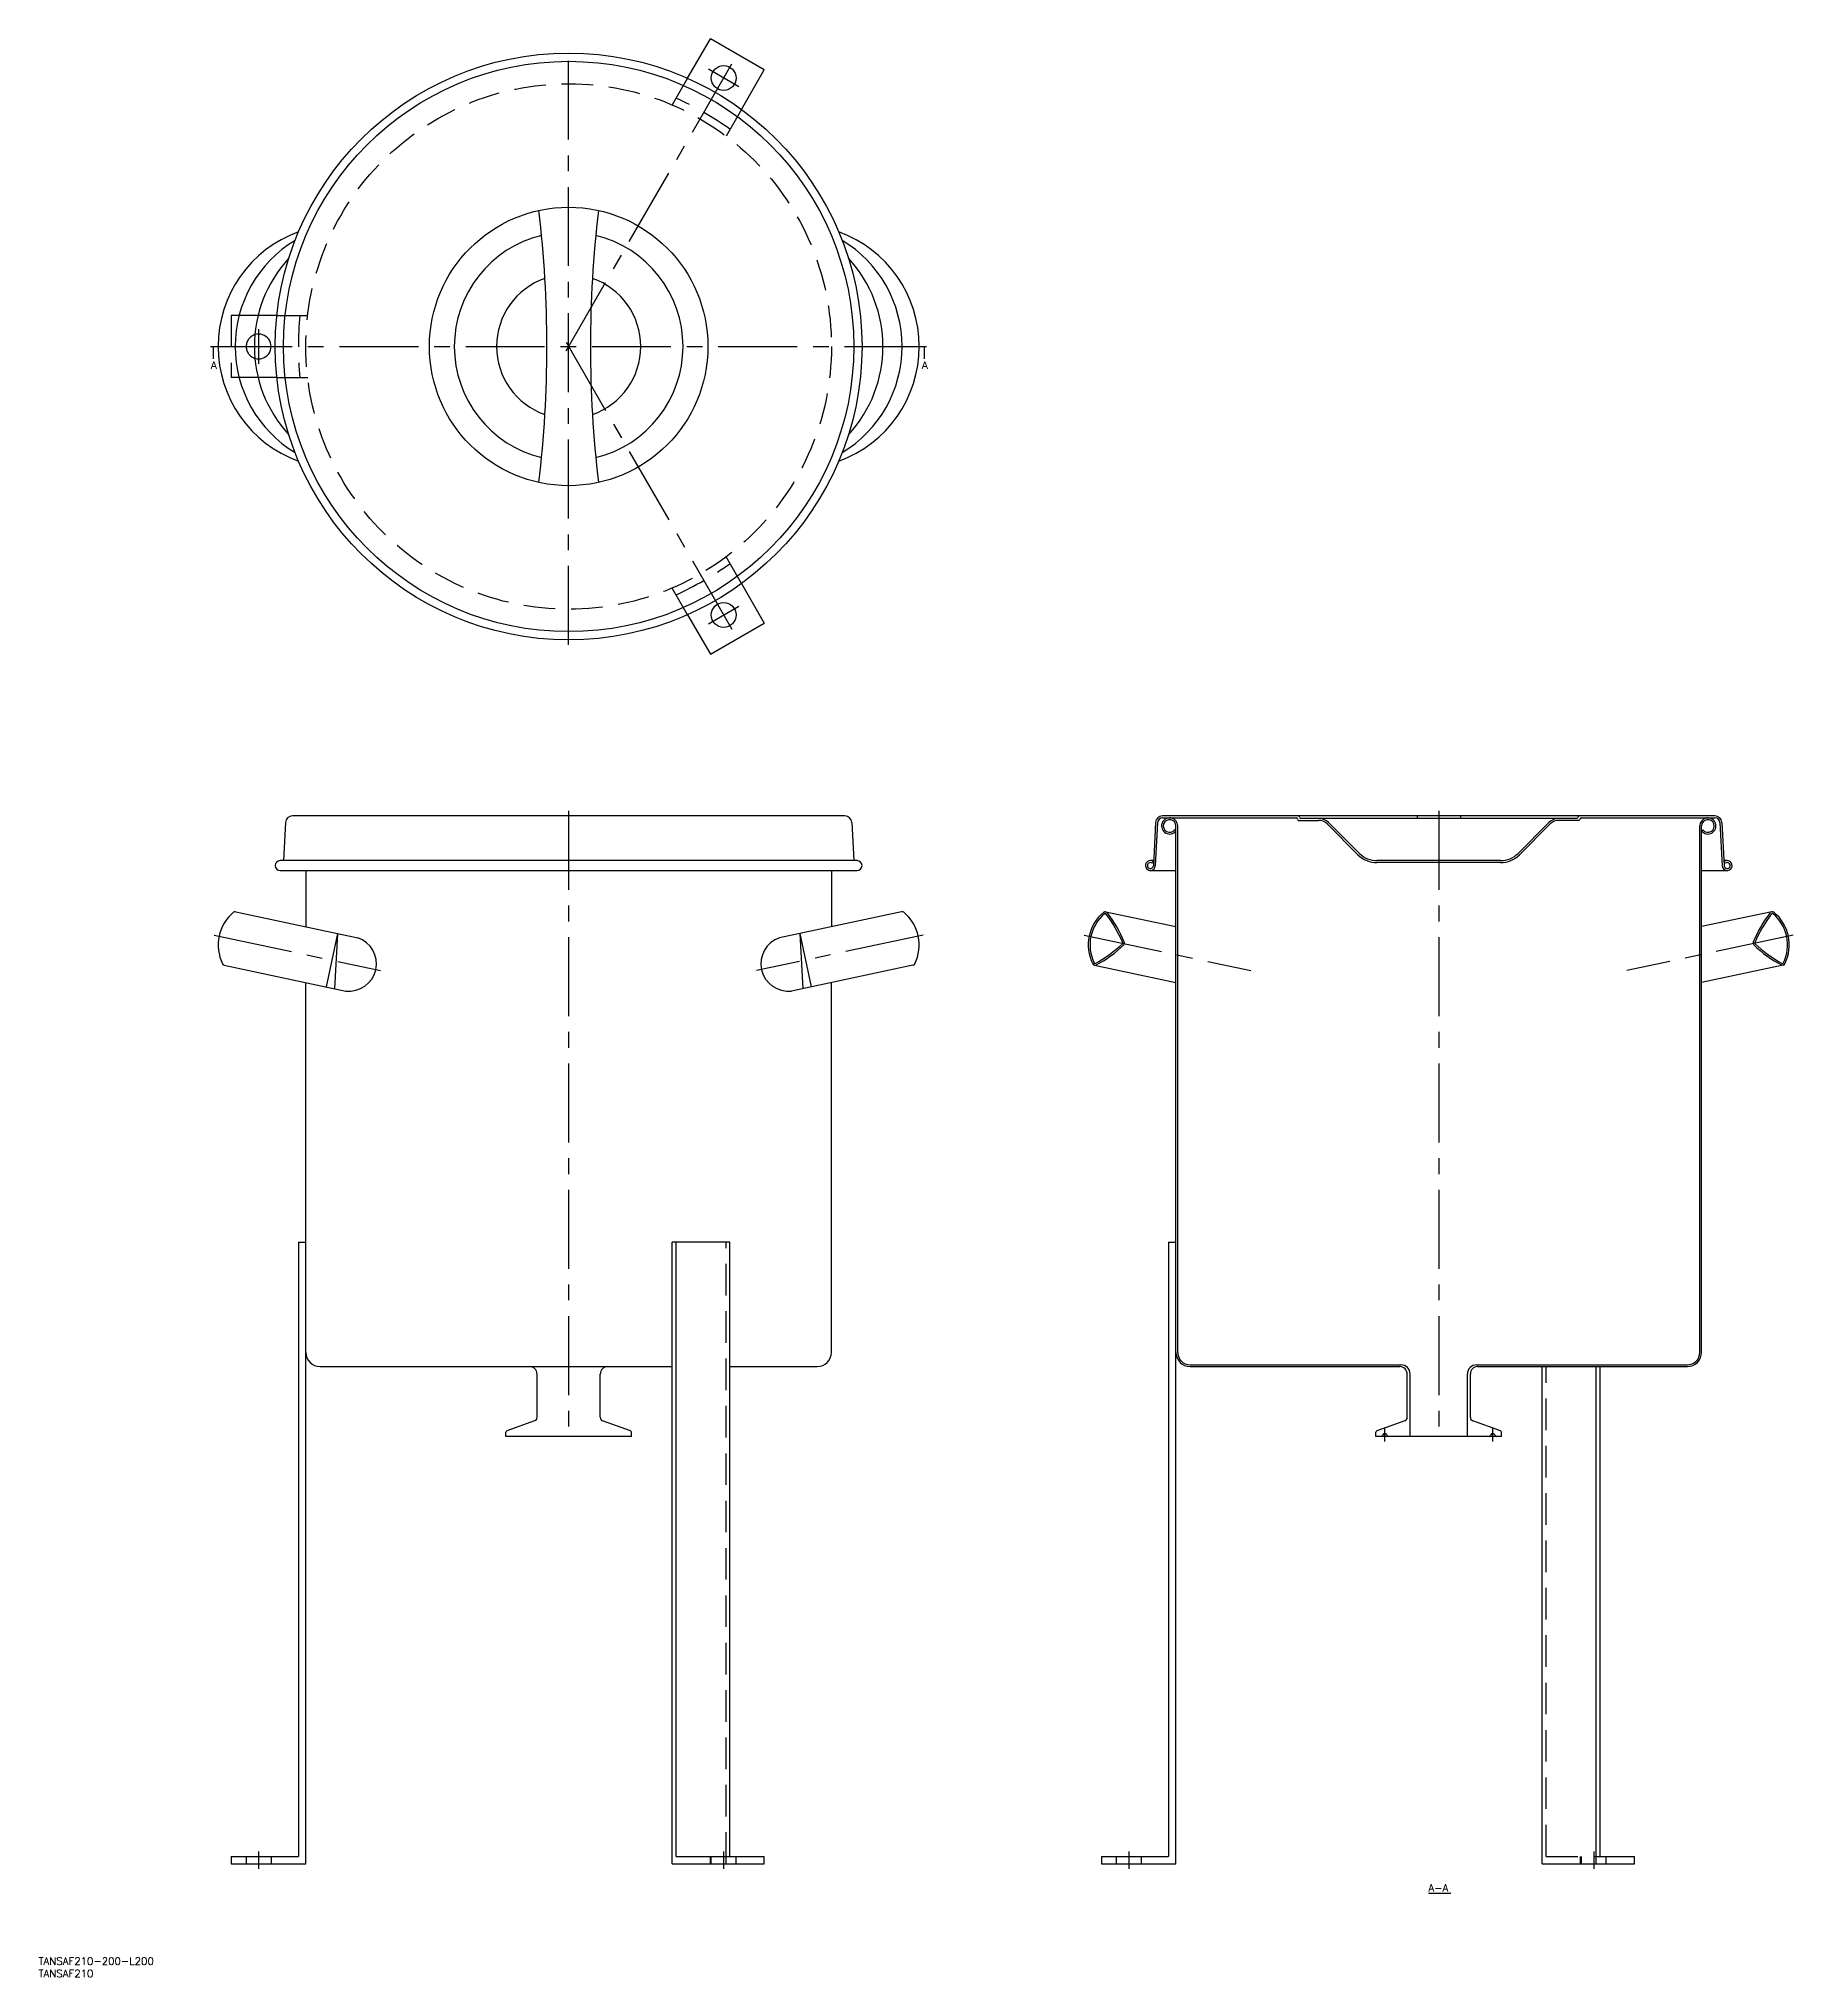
# Model space of a CAD drawing. Extents: x -213 to 493, y -656 to 124.
import ezdxf

# ---------------------------------------------------------------- set-up
doc = ezdxf.new("R2010")
doc.units = 0
doc.linetypes.add('CENTER', pattern=[50.8, 31.75, -6.35, 6.35, -6.35])
doc.linetypes.add('DASHED', pattern=[19.05, 12.7, -6.35])
doc.layers.get('0').update_dxf_attribs({"linetype": 'CONTINUOUS'})
doc.layers.add('CENTER', color=1, linetype='CENTER')
doc.styles.get("Standard").update_dxf_attribs({"font": 'txt.shx', "height": 3, "bigfont": 'bigfont.shx'})

# ---------------------------------------------------------------- blocks, each defined once
blk = doc.blocks.new('*U2')
at = {"color": 7, "linetype": 'CONTINUOUS'}
blk.add_line((345.85, -622.1), (354.85, -622.1), dxfattribs=at)
at = {"color": 137, "linetype": 'CONTINUOUS'}
blk.add_text('A-A', height=3, dxfattribs=at).set_placement((345.85, -621.5))

msp = doc.modelspace()

# ---------------------------------------------------------------- linework, layer by layer
at = {"color": 7, "linetype": 'CONTINUOUS'}
for p, q in [((47.85, 107.87), (57.02, 123.77)), ((78.68, 111.27), (57.02, 123.77)), ((69.5, 95.37), (78.68, 111.27)), ((-117.35, 12.5), (-124.91, 12.5)), ((-117.35, -12.5), (-124.91, -12.5)), ((69.5, -95.37), (78.68, -111.27)), ((47.85, -107.87), (57.02, -123.77)), ((57.02, -123.77), (78.68, -111.27)), ((-113.9, -191.45), (-114.7, -206.8)), ((111.1, -188.8), (-111.1, -188.8)), ((113.9, -191.45), (114.7, -206.8)), ((236.1, -191.45), (235.19, -208.86)), ((236.9, -191.49), (235.99, -208.9)), ((461.1, -188.8), (238.9, -188.8)), ((238.9, -189.6), (292.7, -189.6)), ((244.3, -194.86), (243.75, -194.43)), ((244.3, -610.3), (244.3, -192.85)), ((245, -404.6), (245, -192.85)), ((293.7, -190.6), (301.6, -190.6)), ((405.5, -189.8), (294.5, -189.8)), ((305.13, -192.06), (317.51, -204.44)), ((305.7, -191.5), (318.07, -203.87)), ((341.25, -188.8), (341.25, -189.8)), ((358.75, -188.8), (358.75, -189.8)), ((394.3, -191.5), (381.93, -203.87)), ((394.87, -192.06), (382.49, -204.44)), ((406.3, -190.6), (398.4, -190.6)), ((407.3, -189.6), (461.1, -189.6)), ((455, -404.6), (455, -192.85)), ((455.7, -404.6), (455.7, -192.85)), ((455.7, -194.86), (456.25, -194.43)), ((463.1, -191.49), (464.01, -208.9)), ((463.9, -191.45), (464.81, -208.86)), ((116.01, -206.8), (-116.01, -206.8)), ((235.3, -206.8), (233.99, -206.8)), ((234.76, -207.88), (235.27, -207.26)), ((374.86, -206.8), (325.14, -206.8)), ((374.86, -207.6), (325.14, -207.6)), ((466.01, -206.8), (464.7, -206.8)), ((465.24, -207.88), (464.73, -207.26)), ((-116.01, -210.8), (116.01, -210.8)), ((-105.7, -210.8), (-105.7, -233.35)), ((105.7, -210.8), (105.7, -233.35)), ((233.99, -210.8), (244.3, -210.8)), ((455.7, -210.8), (466.01, -210.8)), ((-133.94, -227.35), (-84.81, -237.79)), ((133.94, -227.35), (84.81, -237.79)), ((216.06, -227.35), (244.3, -233.35)), ((483.94, -227.35), (455.7, -233.35)), ((-93, -236.05), (-97.58, -257.57)), ((-93, -236.05), (-94.17, -258.3)), ((93, -236.05), (94.17, -258.3)), ((93, -236.05), (97.58, -257.57)), ((-138.51, -248.87), (-89.65, -259.26)), ((138.51, -248.87), (89.65, -259.26)), ((211.49, -248.87), (244.3, -255.84)), ((488.51, -248.87), (455.7, -255.84)), ((-105.7, -610.3), (-105.7, -255.84)), ((105.7, -404.6), (105.7, -255.84)), ((-108.7, -360.3), (-108.7, -607.3)), ((-108.7, -360.3), (-105.7, -360.3)), ((41.65, -610.3), (41.65, -360.3)), ((64.89, -360.3), (41.65, -360.3)), ((43.24, -607.3), (43.24, -360.3)), ((64.89, -607.3), (64.89, -360.3)), ((241.3, -360.3), (241.3, -607.3)), ((241.3, -360.3), (244.3, -360.3)), ((-100, -410.3), (41.65, -410.3)), ((64.89, -410.3), (100, -410.3)), ((250, -409.6), (334.8, -409.6)), ((250, -410.3), (334.3, -410.3)), ((365.2, -409.6), (450, -409.6)), ((365.7, -410.3), (450, -410.3)), ((391.65, -610.3), (391.65, -410.3)), ((413.3, -610.3), (413.3, -410.3)), ((414.89, -607.3), (414.89, -410.3)), ((-12.7, -430.71), (-12.7, -413.3)), ((12.7, -430.71), (12.7, -413.3)), ((12.7, -430.71), (12.7, -413.3)), ((337.3, -430.71), (337.3, -413.3)), ((338.5, -438.4), (338.5, -413.3)), ((361.5, -438.4), (361.5, -413.3)), ((362.7, -430.71), (362.7, -413.3)), ((362.7, -430.71), (362.7, -413.3)), ((-13.67, -432.09), (-24.86, -436.16)), ((24.86, -436.16), (13.67, -432.09)), ((336.33, -432.09), (325.14, -436.16)), ((374.86, -436.16), (363.67, -432.09)), ((-25.25, -438.4), (-25.25, -436.71)), ((25.25, -438.4), (-25.25, -438.4)), ((25.25, -438.4), (25.25, -436.71)), ((324.75, -438.4), (324.75, -436.71)), ((375.25, -438.4), (324.75, -438.4)), ((327.49, -437.76), (327.37, -438.04)), ((329.11, -437.76), (329.23, -438.04)), ((370.9, -437.74), (370.77, -438.04)), ((372.5, -437.74), (372.63, -438.04)), ((375.25, -438.4), (375.25, -436.71)), ((-135.7, -607.3), (-108.7, -607.3)), ((-135.7, -607.3), (-135.7, -610.3)), ((43.24, -607.3), (78.68, -607.3)), ((57.02, -610.3), (57.02, -607.3)), ((78.68, -610.3), (78.68, -607.3)), ((214.3, -607.3), (241.3, -607.3)), ((214.3, -607.3), (214.3, -610.3)), ((220.3, -607.3), (220.3, -610.3)), ((230.3, -607.3), (230.3, -610.3)), ((414.89, -607.3), (428.68, -607.3)), ((428.68, -610.3), (428.68, -607.3)), ((-135.7, -610.3), (-105.7, -610.3)), ((41.65, -610.3), (78.68, -610.3)), ((214.3, -610.3), (244.3, -610.3)), ((391.65, -610.3), (428.68, -610.3))]:
    msp.add_line(p, q, dxfattribs=at)
at = {"color": 3, "linetype": 'DASHED'}
for p, q in [((47.85, 107.87), (41.65, 97.15)), ((69.5, 95.37), (63.3, 84.65)), ((-135.7, 12.5), (-135.7, -12.5)), ((-124.91, 12.5), (-135.7, 12.5)), ((-117.35, 12.5), (-104.96, 12.5)), ((-124.91, -12.5), (-135.7, -12.5)), ((-117.35, -12.5), (-104.96, -12.5)), ((69.5, -95.37), (63.3, -84.65)), ((47.85, -107.87), (41.65, -97.15)), ((63.3, -610.3), (63.3, -360.3)), ((393.24, -607.3), (393.24, -410.3)), ((-129.7, -607.3), (-129.7, -610.3)), ((-119.7, -607.3), (-119.7, -610.3)), ((57.35, -610.3), (57.35, -607.3)), ((67.35, -610.3), (67.35, -607.3)), ((393.24, -607.3), (414.89, -607.3)), ((407.02, -610.3), (407.02, -607.3)), ((407.35, -610.3), (407.35, -607.3)), ((417.35, -610.3), (417.35, -607.3))]:
    msp.add_line(p, q, dxfattribs=at)
at = {"color": 7}
for points in [[(-143, 0, 0), (-143, -5, 0)], [(143, 0, 0), (143, -5, 0)]]:
    msp.add_polyline3d(points, dxfattribs=at)
at = {"color": 7, "linetype": 'CONTINUOUS'}
for centre, radius in [((0, 0), 118.01), ((0, 0), 114.7), ((62.35, 107.99), 5), ((0, 0), 56), ((62.35, -107.99), 5)]:
    msp.add_circle(centre, radius, dxfattribs=at)
at = {"color": 3, "linetype": 'DASHED'}
msp.add_circle((0, 0), 105.7, dxfattribs=at)
for centre, radius, start, end in [((-15.05, -26.07), 138.8, 54.83308, 65.16692), ((30.1, 0), 138.8, 174.83308, 185.16692), ((-124.7, 0), 5, 107.52138, 252.47862), ((-15.05, 26.07), 138.8, 294.83308, 305.16692)]:
    msp.add_arc(centre, radius, start, end, dxfattribs=at)
at = {"color": 7, "linetype": 'CONTINUOUS'}
for centre, radius, start, end in [((-470.68, 0), 461.93, 353.19944, 6.80056), ((470.68, 0), 461.93, 173.19944, 186.80056), ((-91.99, 0), 49.01, 109.85038, 250.14962), ((-84.35, 0), 49.79, 121.03686, 238.96314), ((0, 0), 46, 103.72809, 256.27191), ((0, 0), 46, 283.72809, 76.27191), ((91.99, 0), 49.01, 289.85038, 70.14962), ((84.35, 0), 49.79, 301.03686, 58.96314), ((-74.03, 0), 52.39, 137.2967, 222.7033), ((74.03, 0), 52.39, 317.2967, 42.7033), ((0, 0), 29, 109.25214, 250.74786), ((0, 0), 29, 289.25214, 70.74786), ((-124.7, 0), 5, 252.47862, 107.52138), ((-111.1, -191.6), 2.8, 90, 177), ((111.1, -191.6), 2.8, 3, 90), ((238.9, -191.6), 2.8, 90, 177), ((238.9, -191.6), 2, 90, 177), ((241.75, -192.85), 3.25, 0, 321.68512), ((241.75, -192.85), 2.55, 0, 321.68512), ((292.7, -190.1), 0.5, 0, 90), ((293.7, -190.1), 0.5, 180, 270), ((293.5, -189.3), 0.5, 0, 90), ((294.5, -189.3), 0.5, 180, 270), ((301.6, -195.6), 5.8, 45, 90), ((301.6, -195.6), 5, 45, 90), ((398.4, -195.6), 5.8, 90, 135), ((398.4, -195.6), 5, 90, 135), ((405.5, -189.3), 0.5, 270, 0), ((406.5, -189.3), 0.5, 90, 180), ((406.3, -190.1), 0.5, 270, 0), ((407.3, -190.1), 0.5, 90, 180), ((458.25, -192.85), 3.25, 218.31488, 180), ((458.25, -192.85), 2.55, 218.31488, 180), ((461.1, -191.6), 2.8, 3, 90), ((461.1, -191.6), 2, 3, 90), ((-116.01, -208.8), 2, 90, 270), ((116.01, -208.8), 2, 270, 90), ((233.99, -208.8), 2, 50.1301, 357), ((233.99, -208.8), 1.2, 50.1301, 357), ((325.14, -196.8), 10.8, 225, 270), ((325.14, -196.8), 10, 225, 270), ((374.86, -196.8), 10, 270, 315), ((374.86, -196.8), 10.8, 270, 315), ((466.01, -208.8), 2, 183, 129.8699), ((466.01, -208.8), 1.2, 183, 129.8699), ((-123.96, -240.72), 17.04, 129.41991, 206.58009), ((-134.15, -228.33), 1, 78, 129.41991), ((134.15, -228.33), 1, 50.58009, 102), ((123.96, -240.72), 17.04, 333.41991, 50.58009), ((226.04, -240.72), 17.04, 129.41991, 206.58009), ((226.04, -240.72), 16.34, 129.41991, 206.58009), ((215.85, -228.33), 1, 78, 129.41991), ((215.85, -228.33), 0.3, 37.8778, 129.41991), ((177.18, -258.41), 49.3, 22.09662, 37.8778), ((177.18, -258.41), 50, 22.09662, 37.8778), ((522.82, -258.41), 50, 142.1222, 157.90338), ((522.82, -258.41), 49.3, 142.1222, 157.90338), ((484.15, -228.33), 0.3, 50.58009, 142.1222), ((484.15, -228.33), 1, 50.58009, 102), ((473.96, -240.72), 16.34, 333.41991, 50.58009), ((473.96, -240.72), 17.04, 333.41991, 50.58009), ((-88.4, -248.26), 11.07, 263.52848, 71.07294), ((88.4, -248.26), 11.07, 108.92706, 276.47152), ((188.6, -204.68), 49.3, 298.1222, 313.90338), ((188.6, -204.68), 50, 298.1222, 313.90338), ((222.58, -239.98), 0.3, 313.90338, 22.09662), ((222.58, -239.98), 1, 313.90338, 22.09662), ((477.42, -239.98), 1, 157.90338, 226.09662), ((511.4, -204.68), 50, 226.09662, 241.8778), ((477.42, -239.98), 0.3, 157.90338, 226.09662), ((511.4, -204.68), 49.3, 226.09662, 241.8778), ((-138.31, -247.89), 1, 206.58009, 258), ((138.31, -247.89), 1, 282, 333.41991), ((211.69, -247.89), 1, 206.58009, 258), ((211.69, -247.89), 0.3, 206.58009, 298.1222), ((488.31, -247.89), 0.3, 241.8778, 333.41991), ((488.31, -247.89), 1, 282, 333.41991), ((-100, -404.6), 5.7, 180, 270), ((100, -404.6), 5.7, 270, 0), ((250, -404.6), 5.7, 180, 270), ((250, -404.6), 5, 180, 270), ((450, -404.6), 5, 270, 0), ((450, -404.6), 5.7, 270, 0), ((-15.7, -413.3), 3, 0, 90), ((15.7, -413.3), 3, 90, 180), ((334.3, -413.3), 3, 0, 90), ((334.8, -413.3), 3.7, 0, 90), ((365.2, -413.3), 3.7, 90, 180), ((365.7, -413.3), 3, 90, 180), ((-24.66, -436.71), 0.588, 110, 180), ((-14.17, -430.71), 1.47, 290, 0), ((14.17, -430.71), 1.47, 180, 250), ((24.66, -436.71), 0.588, 0, 70), ((325.34, -436.71), 0.588, 110, 180), ((335.83, -430.71), 1.47, 290, 0), ((364.17, -430.71), 1.47, 180, 250), ((374.66, -436.71), 0.588, 0, 70), ((326.83, -437.81), 0.588, 270, 337), ((328.3, -438.1), 0.882, 23, 157), ((329.77, -437.81), 0.588, 203, 270), ((370.23, -437.81), 0.588, 270, 337), ((371.7, -438.1), 0.882, 21.63699, 158.36301), ((373.17, -437.81), 0.588, 203, 270)]:
    msp.add_arc(centre, radius, start, end, dxfattribs=at)
at = {"layer": 'CENTER', "color": 1, "linetype": 'CENTER'}
for p, q in [((-1, -1.73), (68.85, 119.25)), ((0, -120.01), (0, 120.01)), ((68.41, 104.49), (56.29, 111.49)), ((-144, 0), (-142, 0)), ((-143, 0), (143, 0)), ((-124.7, 7), (-124.7, -7)), ((-1, 1.73), (68.85, -119.25)), ((142, 0), (144, 0)), ((56.29, -111.49), (68.41, -104.49)), ((0, -186.8), (0, -440.4)), ((350, -186.8), (350, -440.4)), ((-142.58, -236.76), (-75.62, -250.99)), ((142.58, -236.76), (75.62, -250.99)), ((207.42, -236.76), (274.38, -250.99)), ((492.58, -236.76), (425.62, -250.99)), ((328.3, -440.4), (328.3, -435.22)), ((371.7, -440.4), (371.7, -435.22)), ((-124.7, -605.3), (-124.7, -612.3)), ((62.35, -605.3), (62.35, -612.3)), ((225.3, -605.3), (225.3, -612.3)), ((412.35, -605.3), (412.35, -612.3))]:
    msp.add_line(p, q, dxfattribs=at)

# ---------------------------------------------------------------- block references
at = {"color": 7, "linetype": 'CONTINUOUS'}
msp.add_blockref('*U2', (0, 0), dxfattribs=at)

# ---------------------------------------------------------------- texts
at = {"color": 137, "linetype": 'CONTINUOUS'}
for p in [(-143.87, -9.05), (142.13, -9.05)]:
    msp.add_text('A', height=3, dxfattribs=at).set_placement(p)
at = {"color": 7, "linetype": 'CONTINUOUS'}
for s, p in [('TANSAF210-200-L200', (-213.27, -650.92)), ('TANSAF210', (-213.27, -655.92))]:
    msp.add_text(s, height=3, dxfattribs=at).set_placement(p)

doc.saveas('drawing.dxf')
